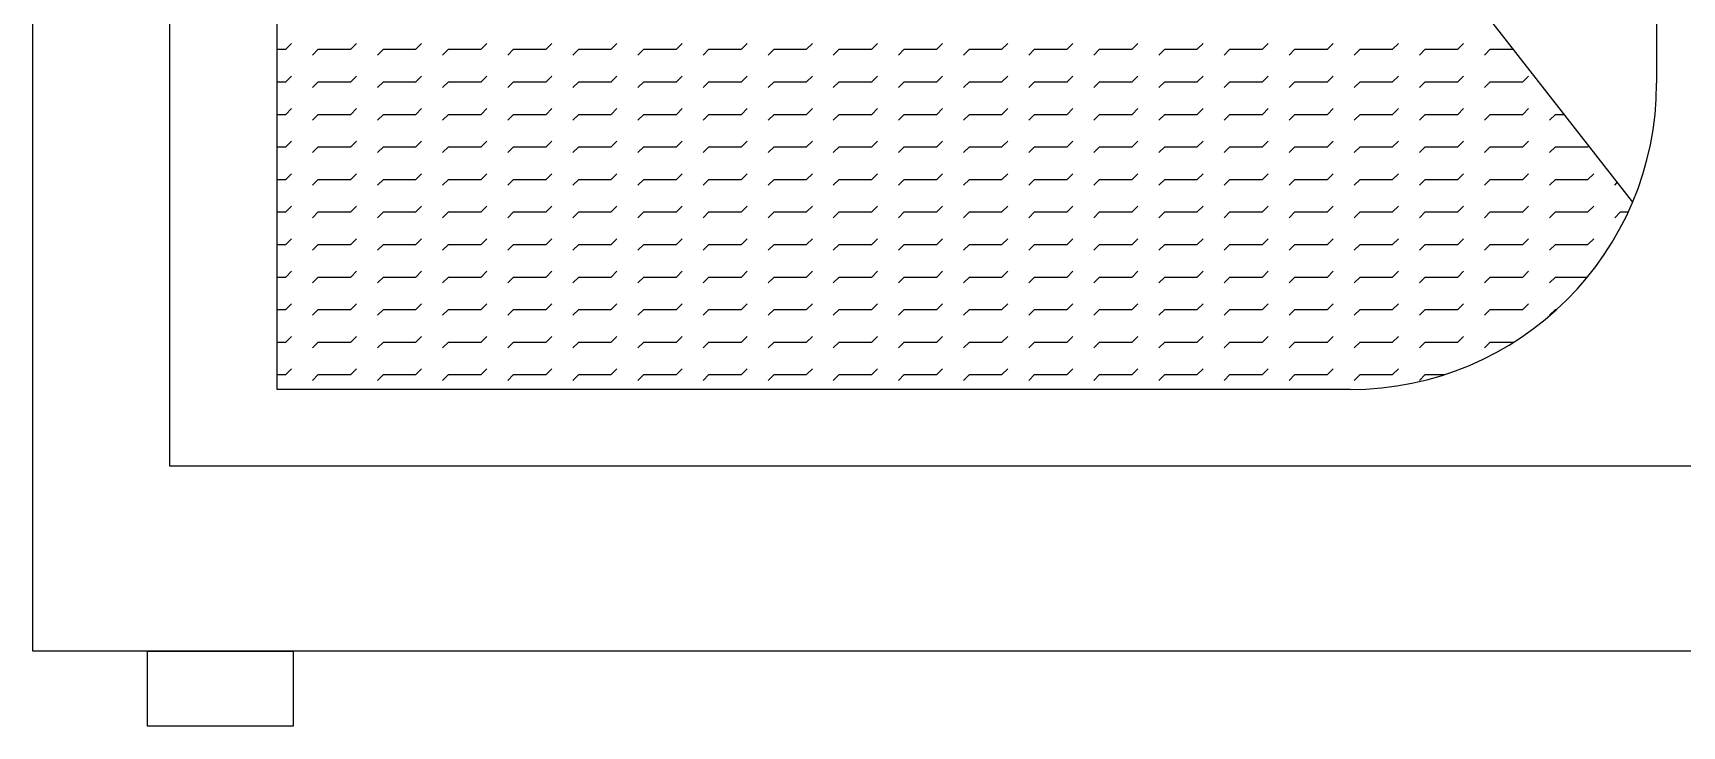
# Model space of a CAD drawing. Header units: millimetres. Extents: x 1474 to 2240, y 2278 to 2630.
# Drawn here: x 2233.5422 to 2233.7575, y 2608.3559 to 2608.4464 of the extents above; entities that cross this region are included whole.
import ezdxf

# ---------------------------------------------------------------- set-up
doc = ezdxf.new("R2010")
doc.units = ezdxf.units.MM
for name, color, linetype in [('尺寸', 5, 'Continuous'), ('辅助线', 1, 'Continuous'), ('门窗', 2, 'Continuous')]:
    doc.layers.add(name, color=color, linetype=linetype)

msp = doc.modelspace()

# ---------------------------------------------------------------- linework, layer by layer
at = {"layer": '尺寸'}
for p, q in [((2233.54219, 2608.36565), (2233.54219, 2608.58254)), ((2233.87432, 2608.36565), (2233.54219, 2608.36565))]:
    msp.add_line(p, q, dxfattribs=at)
at = {"layer": '辅助线'}
for p, q in [((2233.72683, 2608.45523), (2233.751, 2608.42428)), ((2233.57518, 2608.44426), (2233.57593, 2608.44501)), ((2233.58368, 2608.44426), (2233.58443, 2608.44501)), ((2233.59218, 2608.44426), (2233.59293, 2608.44501)), ((2233.60068, 2608.44426), (2233.60143, 2608.44501)), ((2233.60918, 2608.44426), (2233.60993, 2608.44501)), ((2233.61768, 2608.44426), (2233.61843, 2608.44501)), ((2233.62618, 2608.44426), (2233.62693, 2608.44501)), ((2233.63468, 2608.44426), (2233.63543, 2608.44501)), ((2233.64318, 2608.44426), (2233.64393, 2608.44501)), ((2233.65168, 2608.44426), (2233.65243, 2608.44501)), ((2233.66018, 2608.44426), (2233.66093, 2608.44501)), ((2233.66868, 2608.44426), (2233.66943, 2608.44501)), ((2233.67718, 2608.44426), (2233.67793, 2608.44501)), ((2233.68568, 2608.44426), (2233.68643, 2608.44501)), ((2233.69418, 2608.44426), (2233.69493, 2608.44501)), ((2233.70268, 2608.44426), (2233.70343, 2608.44501)), ((2233.71118, 2608.44426), (2233.71193, 2608.44501)), ((2233.71968, 2608.44426), (2233.72043, 2608.44501)), ((2233.72818, 2608.44426), (2233.72893, 2608.44501)), ((2233.57408, 2608.44426), (2233.57518, 2608.44426)), ((2233.57867, 2608.44351), (2233.57943, 2608.44426)), ((2233.57943, 2608.44426), (2233.58368, 2608.44426)), ((2233.58717, 2608.44351), (2233.58793, 2608.44426)), ((2233.58793, 2608.44426), (2233.59218, 2608.44426)), ((2233.59567, 2608.44351), (2233.59643, 2608.44426)), ((2233.59643, 2608.44426), (2233.60068, 2608.44426)), ((2233.60417, 2608.44351), (2233.60493, 2608.44426)), ((2233.60493, 2608.44426), (2233.60918, 2608.44426)), ((2233.61267, 2608.44351), (2233.61343, 2608.44426)), ((2233.61343, 2608.44426), (2233.61768, 2608.44426)), ((2233.62117, 2608.44351), (2233.62193, 2608.44426)), ((2233.62193, 2608.44426), (2233.62618, 2608.44426)), ((2233.62967, 2608.44351), (2233.63043, 2608.44426)), ((2233.63043, 2608.44426), (2233.63468, 2608.44426)), ((2233.63817, 2608.44351), (2233.63893, 2608.44426)), ((2233.63893, 2608.44426), (2233.64318, 2608.44426)), ((2233.64667, 2608.44351), (2233.64743, 2608.44426)), ((2233.64743, 2608.44426), (2233.65168, 2608.44426)), ((2233.65517, 2608.44351), (2233.65593, 2608.44426)), ((2233.65593, 2608.44426), (2233.66018, 2608.44426)), ((2233.66367, 2608.44351), (2233.66443, 2608.44426)), ((2233.66443, 2608.44426), (2233.66868, 2608.44426)), ((2233.67217, 2608.44351), (2233.67293, 2608.44426)), ((2233.67293, 2608.44426), (2233.67718, 2608.44426)), ((2233.68067, 2608.44351), (2233.68143, 2608.44426)), ((2233.68143, 2608.44426), (2233.68568, 2608.44426)), ((2233.68917, 2608.44351), (2233.68993, 2608.44426)), ((2233.68993, 2608.44426), (2233.69418, 2608.44426)), ((2233.69767, 2608.44351), (2233.69843, 2608.44426)), ((2233.69843, 2608.44426), (2233.70268, 2608.44426)), ((2233.70617, 2608.44351), (2233.70693, 2608.44426)), ((2233.70693, 2608.44426), (2233.71118, 2608.44426)), ((2233.71467, 2608.44351), (2233.71543, 2608.44426)), ((2233.71543, 2608.44426), (2233.71968, 2608.44426)), ((2233.72317, 2608.44351), (2233.72393, 2608.44426)), ((2233.72393, 2608.44426), (2233.72818, 2608.44426)), ((2233.73167, 2608.44351), (2233.73243, 2608.44426)), ((2233.73243, 2608.44426), (2233.73539, 2608.44426)), ((2233.57518, 2608.44001), (2233.57593, 2608.44076)), ((2233.58368, 2608.44001), (2233.58443, 2608.44076)), ((2233.59218, 2608.44001), (2233.59293, 2608.44076)), ((2233.60068, 2608.44001), (2233.60143, 2608.44076)), ((2233.60918, 2608.44001), (2233.60993, 2608.44076)), ((2233.61768, 2608.44001), (2233.61843, 2608.44076)), ((2233.62618, 2608.44001), (2233.62693, 2608.44076)), ((2233.63468, 2608.44001), (2233.63543, 2608.44076)), ((2233.64318, 2608.44001), (2233.64393, 2608.44076)), ((2233.65168, 2608.44001), (2233.65243, 2608.44076)), ((2233.66018, 2608.44001), (2233.66093, 2608.44076)), ((2233.66868, 2608.44001), (2233.66943, 2608.44076)), ((2233.67718, 2608.44001), (2233.67793, 2608.44076)), ((2233.68568, 2608.44001), (2233.68643, 2608.44076)), ((2233.69418, 2608.44001), (2233.69493, 2608.44076)), ((2233.70268, 2608.44001), (2233.70343, 2608.44076)), ((2233.71118, 2608.44001), (2233.71193, 2608.44076)), ((2233.71968, 2608.44001), (2233.72043, 2608.44076)), ((2233.72818, 2608.44001), (2233.72893, 2608.44076)), ((2233.73668, 2608.44001), (2233.73743, 2608.44076)), ((2233.57408, 2608.44001), (2233.57518, 2608.44001)), ((2233.57867, 2608.43926), (2233.57943, 2608.44001)), ((2233.57943, 2608.44001), (2233.58368, 2608.44001)), ((2233.58717, 2608.43926), (2233.58793, 2608.44001)), ((2233.58793, 2608.44001), (2233.59218, 2608.44001)), ((2233.59567, 2608.43926), (2233.59643, 2608.44001)), ((2233.59643, 2608.44001), (2233.60068, 2608.44001)), ((2233.60417, 2608.43926), (2233.60493, 2608.44001)), ((2233.60493, 2608.44001), (2233.60918, 2608.44001)), ((2233.61267, 2608.43926), (2233.61343, 2608.44001)), ((2233.61343, 2608.44001), (2233.61768, 2608.44001)), ((2233.62117, 2608.43926), (2233.62193, 2608.44001)), ((2233.62193, 2608.44001), (2233.62618, 2608.44001)), ((2233.62967, 2608.43926), (2233.63043, 2608.44001)), ((2233.63043, 2608.44001), (2233.63468, 2608.44001)), ((2233.63817, 2608.43926), (2233.63893, 2608.44001)), ((2233.63893, 2608.44001), (2233.64318, 2608.44001)), ((2233.64667, 2608.43926), (2233.64743, 2608.44001)), ((2233.64743, 2608.44001), (2233.65168, 2608.44001)), ((2233.65517, 2608.43926), (2233.65593, 2608.44001)), ((2233.65593, 2608.44001), (2233.66018, 2608.44001)), ((2233.66367, 2608.43926), (2233.66443, 2608.44001)), ((2233.66443, 2608.44001), (2233.66868, 2608.44001)), ((2233.67217, 2608.43926), (2233.67293, 2608.44001)), ((2233.67293, 2608.44001), (2233.67718, 2608.44001)), ((2233.68067, 2608.43926), (2233.68143, 2608.44001)), ((2233.68143, 2608.44001), (2233.68568, 2608.44001)), ((2233.68917, 2608.43926), (2233.68993, 2608.44001)), ((2233.68993, 2608.44001), (2233.69418, 2608.44001)), ((2233.69767, 2608.43926), (2233.69843, 2608.44001)), ((2233.69843, 2608.44001), (2233.70268, 2608.44001)), ((2233.70617, 2608.43926), (2233.70693, 2608.44001)), ((2233.70693, 2608.44001), (2233.71118, 2608.44001)), ((2233.71467, 2608.43926), (2233.71543, 2608.44001)), ((2233.71543, 2608.44001), (2233.71968, 2608.44001)), ((2233.72317, 2608.43926), (2233.72393, 2608.44001)), ((2233.72393, 2608.44001), (2233.72818, 2608.44001)), ((2233.73167, 2608.43926), (2233.73243, 2608.44001)), ((2233.73243, 2608.44001), (2233.73668, 2608.44001)), ((2233.57518, 2608.43576), (2233.57593, 2608.43651)), ((2233.58368, 2608.43576), (2233.58443, 2608.43651)), ((2233.59218, 2608.43576), (2233.59293, 2608.43651)), ((2233.60068, 2608.43576), (2233.60143, 2608.43651)), ((2233.60918, 2608.43576), (2233.60993, 2608.43651)), ((2233.61768, 2608.43576), (2233.61843, 2608.43651)), ((2233.62618, 2608.43576), (2233.62693, 2608.43651)), ((2233.63468, 2608.43576), (2233.63543, 2608.43651)), ((2233.64318, 2608.43576), (2233.64393, 2608.43651)), ((2233.65168, 2608.43576), (2233.65243, 2608.43651)), ((2233.66018, 2608.43576), (2233.66093, 2608.43651)), ((2233.66868, 2608.43576), (2233.66943, 2608.43651)), ((2233.67718, 2608.43576), (2233.67793, 2608.43651)), ((2233.68568, 2608.43576), (2233.68643, 2608.43651)), ((2233.69418, 2608.43576), (2233.69493, 2608.43651)), ((2233.70268, 2608.43576), (2233.70343, 2608.43651)), ((2233.71118, 2608.43576), (2233.71193, 2608.43651)), ((2233.71968, 2608.43576), (2233.72043, 2608.43651)), ((2233.72818, 2608.43576), (2233.72893, 2608.43651)), ((2233.73668, 2608.43576), (2233.73743, 2608.43651)), ((2233.57408, 2608.43576), (2233.57518, 2608.43576)), ((2233.57867, 2608.43501), (2233.57943, 2608.43576)), ((2233.57943, 2608.43576), (2233.58368, 2608.43576)), ((2233.58717, 2608.43501), (2233.58793, 2608.43576)), ((2233.58793, 2608.43576), (2233.59218, 2608.43576)), ((2233.59567, 2608.43501), (2233.59643, 2608.43576)), ((2233.59643, 2608.43576), (2233.60068, 2608.43576)), ((2233.60417, 2608.43501), (2233.60493, 2608.43576)), ((2233.60493, 2608.43576), (2233.60918, 2608.43576)), ((2233.61267, 2608.43501), (2233.61343, 2608.43576)), ((2233.61343, 2608.43576), (2233.61768, 2608.43576)), ((2233.62117, 2608.43501), (2233.62193, 2608.43576)), ((2233.62193, 2608.43576), (2233.62618, 2608.43576)), ((2233.62967, 2608.43501), (2233.63043, 2608.43576)), ((2233.63043, 2608.43576), (2233.63468, 2608.43576)), ((2233.63817, 2608.43501), (2233.63893, 2608.43576)), ((2233.63893, 2608.43576), (2233.64318, 2608.43576)), ((2233.64667, 2608.43501), (2233.64743, 2608.43576)), ((2233.64743, 2608.43576), (2233.65168, 2608.43576)), ((2233.65517, 2608.43501), (2233.65593, 2608.43576)), ((2233.65593, 2608.43576), (2233.66018, 2608.43576)), ((2233.66367, 2608.43501), (2233.66443, 2608.43576)), ((2233.66443, 2608.43576), (2233.66868, 2608.43576)), ((2233.67217, 2608.43501), (2233.67293, 2608.43576)), ((2233.67293, 2608.43576), (2233.67718, 2608.43576)), ((2233.68067, 2608.43501), (2233.68143, 2608.43576)), ((2233.68143, 2608.43576), (2233.68568, 2608.43576)), ((2233.68917, 2608.43501), (2233.68993, 2608.43576)), ((2233.68993, 2608.43576), (2233.69418, 2608.43576)), ((2233.69767, 2608.43501), (2233.69843, 2608.43576)), ((2233.69843, 2608.43576), (2233.70268, 2608.43576)), ((2233.70617, 2608.43501), (2233.70693, 2608.43576)), ((2233.70693, 2608.43576), (2233.71118, 2608.43576)), ((2233.71467, 2608.43501), (2233.71543, 2608.43576)), ((2233.71543, 2608.43576), (2233.71968, 2608.43576)), ((2233.72317, 2608.43501), (2233.72393, 2608.43576)), ((2233.72393, 2608.43576), (2233.72818, 2608.43576)), ((2233.73167, 2608.43501), (2233.73243, 2608.43576)), ((2233.73243, 2608.43576), (2233.73668, 2608.43576)), ((2233.74017, 2608.43501), (2233.74093, 2608.43576)), ((2233.74093, 2608.43576), (2233.74203, 2608.43576)), ((2233.57518, 2608.43151), (2233.57593, 2608.43226)), ((2233.58368, 2608.43151), (2233.58443, 2608.43226)), ((2233.59218, 2608.43151), (2233.59293, 2608.43226)), ((2233.60068, 2608.43151), (2233.60143, 2608.43226)), ((2233.60918, 2608.43151), (2233.60993, 2608.43226)), ((2233.61768, 2608.43151), (2233.61843, 2608.43226)), ((2233.62618, 2608.43151), (2233.62693, 2608.43226)), ((2233.63468, 2608.43151), (2233.63543, 2608.43226)), ((2233.64318, 2608.43151), (2233.64393, 2608.43226)), ((2233.65168, 2608.43151), (2233.65243, 2608.43226)), ((2233.66018, 2608.43151), (2233.66093, 2608.43226)), ((2233.66868, 2608.43151), (2233.66943, 2608.43226)), ((2233.67718, 2608.43151), (2233.67793, 2608.43226)), ((2233.68568, 2608.43151), (2233.68643, 2608.43226)), ((2233.69418, 2608.43151), (2233.69493, 2608.43226)), ((2233.70268, 2608.43151), (2233.70343, 2608.43226)), ((2233.71118, 2608.43151), (2233.71193, 2608.43226)), ((2233.71968, 2608.43151), (2233.72043, 2608.43226)), ((2233.72818, 2608.43151), (2233.72893, 2608.43226)), ((2233.73668, 2608.43151), (2233.73743, 2608.43226)), ((2233.57408, 2608.43151), (2233.57518, 2608.43151)), ((2233.57867, 2608.43076), (2233.57943, 2608.43151)), ((2233.57943, 2608.43151), (2233.58368, 2608.43151)), ((2233.58717, 2608.43076), (2233.58793, 2608.43151)), ((2233.58793, 2608.43151), (2233.59218, 2608.43151)), ((2233.59567, 2608.43076), (2233.59643, 2608.43151)), ((2233.59643, 2608.43151), (2233.60068, 2608.43151)), ((2233.60417, 2608.43076), (2233.60493, 2608.43151)), ((2233.60493, 2608.43151), (2233.60918, 2608.43151)), ((2233.61267, 2608.43076), (2233.61343, 2608.43151)), ((2233.61343, 2608.43151), (2233.61768, 2608.43151)), ((2233.62117, 2608.43076), (2233.62193, 2608.43151)), ((2233.62193, 2608.43151), (2233.62618, 2608.43151)), ((2233.62967, 2608.43076), (2233.63043, 2608.43151)), ((2233.63043, 2608.43151), (2233.63468, 2608.43151)), ((2233.63817, 2608.43076), (2233.63893, 2608.43151)), ((2233.63893, 2608.43151), (2233.64318, 2608.43151)), ((2233.64667, 2608.43076), (2233.64743, 2608.43151)), ((2233.64743, 2608.43151), (2233.65168, 2608.43151)), ((2233.65517, 2608.43076), (2233.65593, 2608.43151)), ((2233.65593, 2608.43151), (2233.66018, 2608.43151)), ((2233.66367, 2608.43076), (2233.66443, 2608.43151)), ((2233.66443, 2608.43151), (2233.66868, 2608.43151)), ((2233.67217, 2608.43076), (2233.67293, 2608.43151)), ((2233.67293, 2608.43151), (2233.67718, 2608.43151)), ((2233.68067, 2608.43076), (2233.68143, 2608.43151)), ((2233.68143, 2608.43151), (2233.68568, 2608.43151)), ((2233.68917, 2608.43076), (2233.68993, 2608.43151)), ((2233.68993, 2608.43151), (2233.69418, 2608.43151)), ((2233.69767, 2608.43076), (2233.69843, 2608.43151)), ((2233.69843, 2608.43151), (2233.70268, 2608.43151)), ((2233.70617, 2608.43076), (2233.70693, 2608.43151)), ((2233.70693, 2608.43151), (2233.71118, 2608.43151)), ((2233.71467, 2608.43076), (2233.71543, 2608.43151)), ((2233.71543, 2608.43151), (2233.71968, 2608.43151)), ((2233.72317, 2608.43076), (2233.72393, 2608.43151)), ((2233.72393, 2608.43151), (2233.72818, 2608.43151)), ((2233.73167, 2608.43076), (2233.73243, 2608.43151)), ((2233.73243, 2608.43151), (2233.73668, 2608.43151)), ((2233.74017, 2608.43076), (2233.74093, 2608.43151)), ((2233.74093, 2608.43151), (2233.74518, 2608.43151)), ((2233.74518, 2608.43151), (2233.74527, 2608.43161)), ((2233.57518, 2608.42726), (2233.57593, 2608.42801)), ((2233.58368, 2608.42726), (2233.58443, 2608.42801)), ((2233.59218, 2608.42726), (2233.59293, 2608.42801)), ((2233.60068, 2608.42726), (2233.60143, 2608.42801)), ((2233.60918, 2608.42726), (2233.60993, 2608.42801)), ((2233.61768, 2608.42726), (2233.61843, 2608.42801)), ((2233.62618, 2608.42726), (2233.62693, 2608.42801)), ((2233.63468, 2608.42726), (2233.63543, 2608.42801)), ((2233.64318, 2608.42726), (2233.64393, 2608.42801)), ((2233.65168, 2608.42726), (2233.65243, 2608.42801)), ((2233.66018, 2608.42726), (2233.66093, 2608.42801)), ((2233.66868, 2608.42726), (2233.66943, 2608.42801)), ((2233.67718, 2608.42726), (2233.67793, 2608.42801)), ((2233.68568, 2608.42726), (2233.68643, 2608.42801)), ((2233.69418, 2608.42726), (2233.69493, 2608.42801)), ((2233.70268, 2608.42726), (2233.70343, 2608.42801)), ((2233.71118, 2608.42726), (2233.71193, 2608.42801)), ((2233.71968, 2608.42726), (2233.72043, 2608.42801)), ((2233.72818, 2608.42726), (2233.72893, 2608.42801)), ((2233.73668, 2608.42726), (2233.73743, 2608.42801)), ((2233.74518, 2608.42726), (2233.74593, 2608.42801)), ((2233.57408, 2608.42726), (2233.57518, 2608.42726)), ((2233.57867, 2608.42651), (2233.57943, 2608.42726)), ((2233.57943, 2608.42726), (2233.58368, 2608.42726)), ((2233.58717, 2608.42651), (2233.58793, 2608.42726)), ((2233.58793, 2608.42726), (2233.59218, 2608.42726)), ((2233.59567, 2608.42651), (2233.59643, 2608.42726)), ((2233.59643, 2608.42726), (2233.60068, 2608.42726)), ((2233.60417, 2608.42651), (2233.60493, 2608.42726)), ((2233.60493, 2608.42726), (2233.60918, 2608.42726)), ((2233.61267, 2608.42651), (2233.61343, 2608.42726)), ((2233.61343, 2608.42726), (2233.61768, 2608.42726)), ((2233.62117, 2608.42651), (2233.62193, 2608.42726)), ((2233.62193, 2608.42726), (2233.62618, 2608.42726)), ((2233.62967, 2608.42651), (2233.63043, 2608.42726)), ((2233.63043, 2608.42726), (2233.63468, 2608.42726)), ((2233.63817, 2608.42651), (2233.63893, 2608.42726)), ((2233.63893, 2608.42726), (2233.64318, 2608.42726)), ((2233.64667, 2608.42651), (2233.64743, 2608.42726)), ((2233.64743, 2608.42726), (2233.65168, 2608.42726)), ((2233.65517, 2608.42651), (2233.65593, 2608.42726)), ((2233.65593, 2608.42726), (2233.66018, 2608.42726)), ((2233.66367, 2608.42651), (2233.66443, 2608.42726)), ((2233.66443, 2608.42726), (2233.66868, 2608.42726)), ((2233.67217, 2608.42651), (2233.67293, 2608.42726)), ((2233.67293, 2608.42726), (2233.67718, 2608.42726)), ((2233.68067, 2608.42651), (2233.68143, 2608.42726)), ((2233.68143, 2608.42726), (2233.68568, 2608.42726)), ((2233.68917, 2608.42651), (2233.68993, 2608.42726)), ((2233.68993, 2608.42726), (2233.69418, 2608.42726)), ((2233.69767, 2608.42651), (2233.69843, 2608.42726)), ((2233.69843, 2608.42726), (2233.70268, 2608.42726)), ((2233.70617, 2608.42651), (2233.70693, 2608.42726)), ((2233.70693, 2608.42726), (2233.71118, 2608.42726)), ((2233.71467, 2608.42651), (2233.71543, 2608.42726)), ((2233.71543, 2608.42726), (2233.71968, 2608.42726)), ((2233.72317, 2608.42651), (2233.72393, 2608.42726)), ((2233.72393, 2608.42726), (2233.72818, 2608.42726)), ((2233.73167, 2608.42651), (2233.73243, 2608.42726)), ((2233.73243, 2608.42726), (2233.73668, 2608.42726)), ((2233.74017, 2608.42651), (2233.74093, 2608.42726)), ((2233.74093, 2608.42726), (2233.74518, 2608.42726)), ((2233.74867, 2608.42651), (2233.749, 2608.42684)), ((2233.57518, 2608.42301), (2233.57593, 2608.42376)), ((2233.58368, 2608.42301), (2233.58443, 2608.42376)), ((2233.59218, 2608.42301), (2233.59293, 2608.42376)), ((2233.60068, 2608.42301), (2233.60143, 2608.42376)), ((2233.60918, 2608.42301), (2233.60993, 2608.42376)), ((2233.61768, 2608.42301), (2233.61843, 2608.42376)), ((2233.62618, 2608.42301), (2233.62693, 2608.42376)), ((2233.63468, 2608.42301), (2233.63543, 2608.42376)), ((2233.64318, 2608.42301), (2233.64393, 2608.42376)), ((2233.65168, 2608.42301), (2233.65243, 2608.42376)), ((2233.66018, 2608.42301), (2233.66093, 2608.42376)), ((2233.66868, 2608.42301), (2233.66943, 2608.42376)), ((2233.67718, 2608.42301), (2233.67793, 2608.42376)), ((2233.68568, 2608.42301), (2233.68643, 2608.42376)), ((2233.69418, 2608.42301), (2233.69493, 2608.42376)), ((2233.70268, 2608.42301), (2233.70343, 2608.42376)), ((2233.71118, 2608.42301), (2233.71193, 2608.42376)), ((2233.71968, 2608.42301), (2233.72043, 2608.42376)), ((2233.72818, 2608.42301), (2233.72893, 2608.42376)), ((2233.73668, 2608.42301), (2233.73743, 2608.42376)), ((2233.74518, 2608.42301), (2233.74593, 2608.42376)), ((2233.57408, 2608.42301), (2233.57518, 2608.42301)), ((2233.57867, 2608.42226), (2233.57943, 2608.42301)), ((2233.57943, 2608.42301), (2233.58368, 2608.42301)), ((2233.58717, 2608.42226), (2233.58793, 2608.42301)), ((2233.58793, 2608.42301), (2233.59218, 2608.42301)), ((2233.59567, 2608.42226), (2233.59643, 2608.42301)), ((2233.59643, 2608.42301), (2233.60068, 2608.42301)), ((2233.60417, 2608.42226), (2233.60493, 2608.42301)), ((2233.60493, 2608.42301), (2233.60918, 2608.42301)), ((2233.61267, 2608.42226), (2233.61343, 2608.42301)), ((2233.61343, 2608.42301), (2233.61768, 2608.42301)), ((2233.62117, 2608.42226), (2233.62193, 2608.42301)), ((2233.62193, 2608.42301), (2233.62618, 2608.42301)), ((2233.62967, 2608.42226), (2233.63043, 2608.42301)), ((2233.63043, 2608.42301), (2233.63468, 2608.42301)), ((2233.63817, 2608.42226), (2233.63893, 2608.42301)), ((2233.63893, 2608.42301), (2233.64318, 2608.42301)), ((2233.64667, 2608.42226), (2233.64743, 2608.42301)), ((2233.64743, 2608.42301), (2233.65168, 2608.42301)), ((2233.65517, 2608.42226), (2233.65593, 2608.42301)), ((2233.65593, 2608.42301), (2233.66018, 2608.42301)), ((2233.66367, 2608.42226), (2233.66443, 2608.42301)), ((2233.66443, 2608.42301), (2233.66868, 2608.42301)), ((2233.67217, 2608.42226), (2233.67293, 2608.42301)), ((2233.67293, 2608.42301), (2233.67718, 2608.42301)), ((2233.68067, 2608.42226), (2233.68143, 2608.42301)), ((2233.68143, 2608.42301), (2233.68568, 2608.42301)), ((2233.68917, 2608.42226), (2233.68993, 2608.42301)), ((2233.68993, 2608.42301), (2233.69418, 2608.42301)), ((2233.69767, 2608.42226), (2233.69843, 2608.42301)), ((2233.69843, 2608.42301), (2233.70268, 2608.42301)), ((2233.70617, 2608.42226), (2233.70693, 2608.42301)), ((2233.70693, 2608.42301), (2233.71118, 2608.42301)), ((2233.71467, 2608.42226), (2233.71543, 2608.42301)), ((2233.71543, 2608.42301), (2233.71968, 2608.42301)), ((2233.72317, 2608.42226), (2233.72393, 2608.42301)), ((2233.72393, 2608.42301), (2233.72818, 2608.42301)), ((2233.73167, 2608.42226), (2233.73243, 2608.42301)), ((2233.73243, 2608.42301), (2233.73668, 2608.42301)), ((2233.74017, 2608.42226), (2233.74093, 2608.42301)), ((2233.74093, 2608.42301), (2233.74518, 2608.42301)), ((2233.74867, 2608.42226), (2233.74943, 2608.42301)), ((2233.74943, 2608.42301), (2233.75043, 2608.42301)), ((2233.57518, 2608.41876), (2233.57593, 2608.41951)), ((2233.58368, 2608.41876), (2233.58443, 2608.41951)), ((2233.59218, 2608.41876), (2233.59293, 2608.41951)), ((2233.60068, 2608.41876), (2233.60143, 2608.41951)), ((2233.60918, 2608.41876), (2233.60993, 2608.41951)), ((2233.61768, 2608.41876), (2233.61843, 2608.41951)), ((2233.62618, 2608.41876), (2233.62693, 2608.41951)), ((2233.63468, 2608.41876), (2233.63543, 2608.41951)), ((2233.64318, 2608.41876), (2233.64393, 2608.41951)), ((2233.65168, 2608.41876), (2233.65243, 2608.41951)), ((2233.66018, 2608.41876), (2233.66093, 2608.41951)), ((2233.66868, 2608.41876), (2233.66943, 2608.41951)), ((2233.67718, 2608.41876), (2233.67793, 2608.41951)), ((2233.68568, 2608.41876), (2233.68643, 2608.41951)), ((2233.69418, 2608.41876), (2233.69493, 2608.41951)), ((2233.70268, 2608.41876), (2233.70343, 2608.41951)), ((2233.71118, 2608.41876), (2233.71193, 2608.41951)), ((2233.71968, 2608.41876), (2233.72043, 2608.41951)), ((2233.72818, 2608.41876), (2233.72893, 2608.41951)), ((2233.73668, 2608.41876), (2233.73743, 2608.41951)), ((2233.74518, 2608.41876), (2233.74593, 2608.41951)), ((2233.57408, 2608.41876), (2233.57518, 2608.41876)), ((2233.57867, 2608.41801), (2233.57943, 2608.41876)), ((2233.57943, 2608.41876), (2233.58368, 2608.41876)), ((2233.58717, 2608.41801), (2233.58793, 2608.41876)), ((2233.58793, 2608.41876), (2233.59218, 2608.41876)), ((2233.59567, 2608.41801), (2233.59643, 2608.41876)), ((2233.59643, 2608.41876), (2233.60068, 2608.41876)), ((2233.60417, 2608.41801), (2233.60493, 2608.41876)), ((2233.60493, 2608.41876), (2233.60918, 2608.41876)), ((2233.61267, 2608.41801), (2233.61343, 2608.41876)), ((2233.61343, 2608.41876), (2233.61768, 2608.41876)), ((2233.62117, 2608.41801), (2233.62193, 2608.41876)), ((2233.62193, 2608.41876), (2233.62618, 2608.41876)), ((2233.62967, 2608.41801), (2233.63043, 2608.41876)), ((2233.63043, 2608.41876), (2233.63468, 2608.41876)), ((2233.63817, 2608.41801), (2233.63893, 2608.41876)), ((2233.63893, 2608.41876), (2233.64318, 2608.41876)), ((2233.64667, 2608.41801), (2233.64743, 2608.41876)), ((2233.64743, 2608.41876), (2233.65168, 2608.41876)), ((2233.65517, 2608.41801), (2233.65593, 2608.41876)), ((2233.65593, 2608.41876), (2233.66018, 2608.41876)), ((2233.66367, 2608.41801), (2233.66443, 2608.41876)), ((2233.66443, 2608.41876), (2233.66868, 2608.41876)), ((2233.67217, 2608.41801), (2233.67293, 2608.41876)), ((2233.67293, 2608.41876), (2233.67718, 2608.41876)), ((2233.68067, 2608.41801), (2233.68143, 2608.41876)), ((2233.68143, 2608.41876), (2233.68568, 2608.41876)), ((2233.68917, 2608.41801), (2233.68993, 2608.41876)), ((2233.68993, 2608.41876), (2233.69418, 2608.41876)), ((2233.69767, 2608.41801), (2233.69843, 2608.41876)), ((2233.69843, 2608.41876), (2233.70268, 2608.41876)), ((2233.70617, 2608.41801), (2233.70693, 2608.41876)), ((2233.70693, 2608.41876), (2233.71118, 2608.41876)), ((2233.71467, 2608.41801), (2233.71543, 2608.41876)), ((2233.71543, 2608.41876), (2233.71968, 2608.41876)), ((2233.72317, 2608.41801), (2233.72393, 2608.41876)), ((2233.72393, 2608.41876), (2233.72818, 2608.41876)), ((2233.73167, 2608.41801), (2233.73243, 2608.41876)), ((2233.73243, 2608.41876), (2233.73668, 2608.41876)), ((2233.74017, 2608.41801), (2233.74093, 2608.41876)), ((2233.74093, 2608.41876), (2233.74518, 2608.41876)), ((2233.57518, 2608.41451), (2233.57593, 2608.41526)), ((2233.58368, 2608.41451), (2233.58443, 2608.41526)), ((2233.59218, 2608.41451), (2233.59293, 2608.41526)), ((2233.60068, 2608.41451), (2233.60143, 2608.41526)), ((2233.60918, 2608.41451), (2233.60993, 2608.41526)), ((2233.61768, 2608.41451), (2233.61843, 2608.41526)), ((2233.62618, 2608.41451), (2233.62693, 2608.41526)), ((2233.63468, 2608.41451), (2233.63543, 2608.41526)), ((2233.64318, 2608.41451), (2233.64393, 2608.41526)), ((2233.65168, 2608.41451), (2233.65243, 2608.41526)), ((2233.66018, 2608.41451), (2233.66093, 2608.41526)), ((2233.66868, 2608.41451), (2233.66943, 2608.41526)), ((2233.67718, 2608.41451), (2233.67793, 2608.41526)), ((2233.68568, 2608.41451), (2233.68643, 2608.41526)), ((2233.69418, 2608.41451), (2233.69493, 2608.41526)), ((2233.70268, 2608.41451), (2233.70343, 2608.41526)), ((2233.71118, 2608.41451), (2233.71193, 2608.41526)), ((2233.71968, 2608.41451), (2233.72043, 2608.41526)), ((2233.72818, 2608.41451), (2233.72893, 2608.41526)), ((2233.73668, 2608.41451), (2233.73743, 2608.41526)), ((2233.57408, 2608.41451), (2233.57518, 2608.41451)), ((2233.57867, 2608.41376), (2233.57943, 2608.41451)), ((2233.57943, 2608.41451), (2233.58368, 2608.41451)), ((2233.58717, 2608.41376), (2233.58793, 2608.41451)), ((2233.58793, 2608.41451), (2233.59218, 2608.41451)), ((2233.59567, 2608.41376), (2233.59643, 2608.41451)), ((2233.59643, 2608.41451), (2233.60068, 2608.41451)), ((2233.60417, 2608.41376), (2233.60493, 2608.41451)), ((2233.60493, 2608.41451), (2233.60918, 2608.41451)), ((2233.61267, 2608.41376), (2233.61343, 2608.41451)), ((2233.61343, 2608.41451), (2233.61768, 2608.41451)), ((2233.62117, 2608.41376), (2233.62193, 2608.41451)), ((2233.62193, 2608.41451), (2233.62618, 2608.41451)), ((2233.62967, 2608.41376), (2233.63043, 2608.41451)), ((2233.63043, 2608.41451), (2233.63468, 2608.41451)), ((2233.63817, 2608.41376), (2233.63893, 2608.41451)), ((2233.63893, 2608.41451), (2233.64318, 2608.41451)), ((2233.64667, 2608.41376), (2233.64743, 2608.41451)), ((2233.64743, 2608.41451), (2233.65168, 2608.41451)), ((2233.65517, 2608.41376), (2233.65593, 2608.41451)), ((2233.65593, 2608.41451), (2233.66018, 2608.41451)), ((2233.66367, 2608.41376), (2233.66443, 2608.41451)), ((2233.66443, 2608.41451), (2233.66868, 2608.41451)), ((2233.67217, 2608.41376), (2233.67293, 2608.41451)), ((2233.67293, 2608.41451), (2233.67718, 2608.41451)), ((2233.68067, 2608.41376), (2233.68143, 2608.41451)), ((2233.68143, 2608.41451), (2233.68568, 2608.41451)), ((2233.68917, 2608.41376), (2233.68993, 2608.41451)), ((2233.68993, 2608.41451), (2233.69418, 2608.41451)), ((2233.69767, 2608.41376), (2233.69843, 2608.41451)), ((2233.69843, 2608.41451), (2233.70268, 2608.41451)), ((2233.70617, 2608.41376), (2233.70693, 2608.41451)), ((2233.70693, 2608.41451), (2233.71118, 2608.41451)), ((2233.71467, 2608.41376), (2233.71543, 2608.41451)), ((2233.71543, 2608.41451), (2233.71968, 2608.41451)), ((2233.72317, 2608.41376), (2233.72393, 2608.41451)), ((2233.72393, 2608.41451), (2233.72818, 2608.41451)), ((2233.73167, 2608.41376), (2233.73243, 2608.41451)), ((2233.73243, 2608.41451), (2233.73668, 2608.41451)), ((2233.74017, 2608.41376), (2233.74093, 2608.41451)), ((2233.74093, 2608.41451), (2233.74511, 2608.41451)), ((2233.57408, 2608.41026), (2233.57518, 2608.41026)), ((2233.57518, 2608.41026), (2233.57593, 2608.41101)), ((2233.57867, 2608.40951), (2233.57943, 2608.41026)), ((2233.57943, 2608.41026), (2233.58368, 2608.41026)), ((2233.58368, 2608.41026), (2233.58443, 2608.41101)), ((2233.58717, 2608.40951), (2233.58793, 2608.41026)), ((2233.58793, 2608.41026), (2233.59218, 2608.41026)), ((2233.59218, 2608.41026), (2233.59293, 2608.41101)), ((2233.59567, 2608.40951), (2233.59643, 2608.41026)), ((2233.59643, 2608.41026), (2233.60068, 2608.41026)), ((2233.60068, 2608.41026), (2233.60143, 2608.41101)), ((2233.60417, 2608.40951), (2233.60493, 2608.41026)), ((2233.60493, 2608.41026), (2233.60918, 2608.41026)), ((2233.60918, 2608.41026), (2233.60993, 2608.41101)), ((2233.61267, 2608.40951), (2233.61343, 2608.41026)), ((2233.61343, 2608.41026), (2233.61768, 2608.41026)), ((2233.61768, 2608.41026), (2233.61843, 2608.41101)), ((2233.62117, 2608.40951), (2233.62193, 2608.41026)), ((2233.62193, 2608.41026), (2233.62618, 2608.41026)), ((2233.62618, 2608.41026), (2233.62693, 2608.41101)), ((2233.62967, 2608.40951), (2233.63043, 2608.41026)), ((2233.63043, 2608.41026), (2233.63468, 2608.41026)), ((2233.63468, 2608.41026), (2233.63543, 2608.41101)), ((2233.63817, 2608.40951), (2233.63893, 2608.41026)), ((2233.63893, 2608.41026), (2233.64318, 2608.41026)), ((2233.64318, 2608.41026), (2233.64393, 2608.41101)), ((2233.64667, 2608.40951), (2233.64743, 2608.41026)), ((2233.64743, 2608.41026), (2233.65168, 2608.41026)), ((2233.65168, 2608.41026), (2233.65243, 2608.41101)), ((2233.65517, 2608.40951), (2233.65593, 2608.41026)), ((2233.65593, 2608.41026), (2233.66018, 2608.41026)), ((2233.66018, 2608.41026), (2233.66093, 2608.41101)), ((2233.66367, 2608.40951), (2233.66443, 2608.41026)), ((2233.66443, 2608.41026), (2233.66868, 2608.41026)), ((2233.66868, 2608.41026), (2233.66943, 2608.41101)), ((2233.67217, 2608.40951), (2233.67293, 2608.41026)), ((2233.67293, 2608.41026), (2233.67718, 2608.41026)), ((2233.67718, 2608.41026), (2233.67793, 2608.41101)), ((2233.68067, 2608.40951), (2233.68143, 2608.41026)), ((2233.68143, 2608.41026), (2233.68568, 2608.41026)), ((2233.68568, 2608.41026), (2233.68643, 2608.41101)), ((2233.68917, 2608.40951), (2233.68993, 2608.41026)), ((2233.68993, 2608.41026), (2233.69418, 2608.41026)), ((2233.69418, 2608.41026), (2233.69493, 2608.41101)), ((2233.69767, 2608.40951), (2233.69843, 2608.41026)), ((2233.69843, 2608.41026), (2233.70268, 2608.41026)), ((2233.70268, 2608.41026), (2233.70343, 2608.41101)), ((2233.70617, 2608.40951), (2233.70693, 2608.41026)), ((2233.70693, 2608.41026), (2233.71118, 2608.41026)), ((2233.71118, 2608.41026), (2233.71193, 2608.41101)), ((2233.71467, 2608.40951), (2233.71543, 2608.41026)), ((2233.71543, 2608.41026), (2233.71968, 2608.41026)), ((2233.71968, 2608.41026), (2233.72043, 2608.41101)), ((2233.72317, 2608.40951), (2233.72393, 2608.41026)), ((2233.72393, 2608.41026), (2233.72818, 2608.41026)), ((2233.72818, 2608.41026), (2233.72893, 2608.41101)), ((2233.73167, 2608.40951), (2233.73243, 2608.41026)), ((2233.73243, 2608.41026), (2233.73668, 2608.41026)), ((2233.73668, 2608.41026), (2233.73743, 2608.41101)), ((2233.74017, 2608.40951), (2233.74093, 2608.41026)), ((2233.74093, 2608.41026), (2233.74109, 2608.41026)), ((2233.57408, 2608.40601), (2233.57518, 2608.40601)), ((2233.57518, 2608.40601), (2233.57593, 2608.40676)), ((2233.57867, 2608.40526), (2233.57943, 2608.40601)), ((2233.57943, 2608.40601), (2233.58368, 2608.40601)), ((2233.58368, 2608.40601), (2233.58443, 2608.40676)), ((2233.58717, 2608.40526), (2233.58793, 2608.40601)), ((2233.58793, 2608.40601), (2233.59218, 2608.40601)), ((2233.59218, 2608.40601), (2233.59293, 2608.40676)), ((2233.59567, 2608.40526), (2233.59643, 2608.40601)), ((2233.59643, 2608.40601), (2233.60068, 2608.40601)), ((2233.60068, 2608.40601), (2233.60143, 2608.40676)), ((2233.60417, 2608.40526), (2233.60493, 2608.40601)), ((2233.60493, 2608.40601), (2233.60918, 2608.40601)), ((2233.60918, 2608.40601), (2233.60993, 2608.40676)), ((2233.61267, 2608.40526), (2233.61343, 2608.40601)), ((2233.61343, 2608.40601), (2233.61768, 2608.40601)), ((2233.61768, 2608.40601), (2233.61843, 2608.40676)), ((2233.62117, 2608.40526), (2233.62193, 2608.40601)), ((2233.62193, 2608.40601), (2233.62618, 2608.40601)), ((2233.62618, 2608.40601), (2233.62693, 2608.40676)), ((2233.62967, 2608.40526), (2233.63043, 2608.40601)), ((2233.63043, 2608.40601), (2233.63468, 2608.40601)), ((2233.63468, 2608.40601), (2233.63543, 2608.40676)), ((2233.63817, 2608.40526), (2233.63893, 2608.40601)), ((2233.63893, 2608.40601), (2233.64318, 2608.40601)), ((2233.64318, 2608.40601), (2233.64393, 2608.40676)), ((2233.64667, 2608.40526), (2233.64743, 2608.40601)), ((2233.64743, 2608.40601), (2233.65168, 2608.40601)), ((2233.65168, 2608.40601), (2233.65243, 2608.40676)), ((2233.65517, 2608.40526), (2233.65593, 2608.40601)), ((2233.65593, 2608.40601), (2233.66018, 2608.40601)), ((2233.66018, 2608.40601), (2233.66093, 2608.40676)), ((2233.66367, 2608.40526), (2233.66443, 2608.40601)), ((2233.66443, 2608.40601), (2233.66868, 2608.40601)), ((2233.66868, 2608.40601), (2233.66943, 2608.40676)), ((2233.67217, 2608.40526), (2233.67293, 2608.40601)), ((2233.67293, 2608.40601), (2233.67718, 2608.40601)), ((2233.67718, 2608.40601), (2233.67793, 2608.40676)), ((2233.68067, 2608.40526), (2233.68143, 2608.40601)), ((2233.68143, 2608.40601), (2233.68568, 2608.40601)), ((2233.68568, 2608.40601), (2233.68643, 2608.40676)), ((2233.68917, 2608.40526), (2233.68993, 2608.40601)), ((2233.68993, 2608.40601), (2233.69418, 2608.40601)), ((2233.69418, 2608.40601), (2233.69493, 2608.40676)), ((2233.69767, 2608.40526), (2233.69843, 2608.40601)), ((2233.69843, 2608.40601), (2233.70268, 2608.40601)), ((2233.70268, 2608.40601), (2233.70343, 2608.40676)), ((2233.70617, 2608.40526), (2233.70693, 2608.40601)), ((2233.70693, 2608.40601), (2233.71118, 2608.40601)), ((2233.71118, 2608.40601), (2233.71193, 2608.40676)), ((2233.71467, 2608.40526), (2233.71543, 2608.40601)), ((2233.71543, 2608.40601), (2233.71968, 2608.40601)), ((2233.71968, 2608.40601), (2233.72043, 2608.40676)), ((2233.72317, 2608.40526), (2233.72393, 2608.40601)), ((2233.72393, 2608.40601), (2233.72818, 2608.40601)), ((2233.72818, 2608.40601), (2233.72893, 2608.40676)), ((2233.73167, 2608.40526), (2233.73243, 2608.40601)), ((2233.73243, 2608.40601), (2233.73552, 2608.40601)), ((2233.57408, 2608.40176), (2233.57518, 2608.40176)), ((2233.57518, 2608.40176), (2233.57593, 2608.40251)), ((2233.57867, 2608.40101), (2233.57943, 2608.40176)), ((2233.57943, 2608.40176), (2233.58368, 2608.40176)), ((2233.58368, 2608.40176), (2233.58443, 2608.40251)), ((2233.58717, 2608.40101), (2233.58793, 2608.40176)), ((2233.58793, 2608.40176), (2233.59218, 2608.40176)), ((2233.59218, 2608.40176), (2233.59293, 2608.40251)), ((2233.59567, 2608.40101), (2233.59643, 2608.40176)), ((2233.59643, 2608.40176), (2233.60068, 2608.40176)), ((2233.60068, 2608.40176), (2233.60143, 2608.40251)), ((2233.60417, 2608.40101), (2233.60493, 2608.40176)), ((2233.60493, 2608.40176), (2233.60918, 2608.40176)), ((2233.60918, 2608.40176), (2233.60993, 2608.40251)), ((2233.61267, 2608.40101), (2233.61343, 2608.40176)), ((2233.61343, 2608.40176), (2233.61768, 2608.40176)), ((2233.61768, 2608.40176), (2233.61843, 2608.40251)), ((2233.62117, 2608.40101), (2233.62193, 2608.40176)), ((2233.62193, 2608.40176), (2233.62618, 2608.40176)), ((2233.62618, 2608.40176), (2233.62693, 2608.40251)), ((2233.62967, 2608.40101), (2233.63043, 2608.40176)), ((2233.63043, 2608.40176), (2233.63468, 2608.40176)), ((2233.63468, 2608.40176), (2233.63543, 2608.40251)), ((2233.63817, 2608.40101), (2233.63893, 2608.40176)), ((2233.63893, 2608.40176), (2233.64318, 2608.40176)), ((2233.64318, 2608.40176), (2233.64393, 2608.40251)), ((2233.64667, 2608.40101), (2233.64743, 2608.40176)), ((2233.64743, 2608.40176), (2233.65168, 2608.40176)), ((2233.65168, 2608.40176), (2233.65243, 2608.40251)), ((2233.65517, 2608.40101), (2233.65593, 2608.40176)), ((2233.65593, 2608.40176), (2233.66018, 2608.40176)), ((2233.66018, 2608.40176), (2233.66093, 2608.40251)), ((2233.66367, 2608.40101), (2233.66443, 2608.40176)), ((2233.66443, 2608.40176), (2233.66868, 2608.40176)), ((2233.66868, 2608.40176), (2233.66943, 2608.40251)), ((2233.67217, 2608.40101), (2233.67293, 2608.40176)), ((2233.67293, 2608.40176), (2233.67718, 2608.40176)), ((2233.67718, 2608.40176), (2233.67793, 2608.40251)), ((2233.68067, 2608.40101), (2233.68143, 2608.40176)), ((2233.68143, 2608.40176), (2233.68568, 2608.40176)), ((2233.68568, 2608.40176), (2233.68643, 2608.40251)), ((2233.68917, 2608.40101), (2233.68993, 2608.40176)), ((2233.68993, 2608.40176), (2233.69418, 2608.40176)), ((2233.69418, 2608.40176), (2233.69493, 2608.40251)), ((2233.69767, 2608.40101), (2233.69843, 2608.40176)), ((2233.69843, 2608.40176), (2233.70268, 2608.40176)), ((2233.70268, 2608.40176), (2233.70343, 2608.40251)), ((2233.70617, 2608.40101), (2233.70693, 2608.40176)), ((2233.70693, 2608.40176), (2233.71118, 2608.40176)), ((2233.71118, 2608.40176), (2233.71193, 2608.40251)), ((2233.71467, 2608.40101), (2233.71543, 2608.40176)), ((2233.71543, 2608.40176), (2233.71968, 2608.40176)), ((2233.71968, 2608.40176), (2233.72043, 2608.40251)), ((2233.72317, 2608.40101), (2233.72393, 2608.40176)), ((2233.72393, 2608.40176), (2233.72646, 2608.40176)), ((2233.55716, 2608.35586), (2233.55716, 2608.36565)), ((2233.55716, 2608.36565), (2233.57616, 2608.36565)), ((2233.57616, 2608.36565), (2233.57616, 2608.35586)), ((2233.57616, 2608.35586), (2233.55716, 2608.35586))]:
    msp.add_line(p, q, dxfattribs=at)
at = {"layer": '门窗'}
for p, q in [((2233.56004, 2608.38981), (2233.56004, 2608.5555)), ((2233.75414, 2608.5448), (2233.75414, 2608.43982)), ((2233.57408, 2608.39982), (2233.57408, 2608.5048)), ((2233.71414, 2608.39982), (2233.57408, 2608.39982)), ((2233.78856, 2608.38981), (2233.56004, 2608.38981))]:
    msp.add_line(p, q, dxfattribs=at)
msp.add_arc((2233.71414, 2608.43982), 0.04, 270, 0, dxfattribs=at)

doc.saveas('drawing.dxf')
